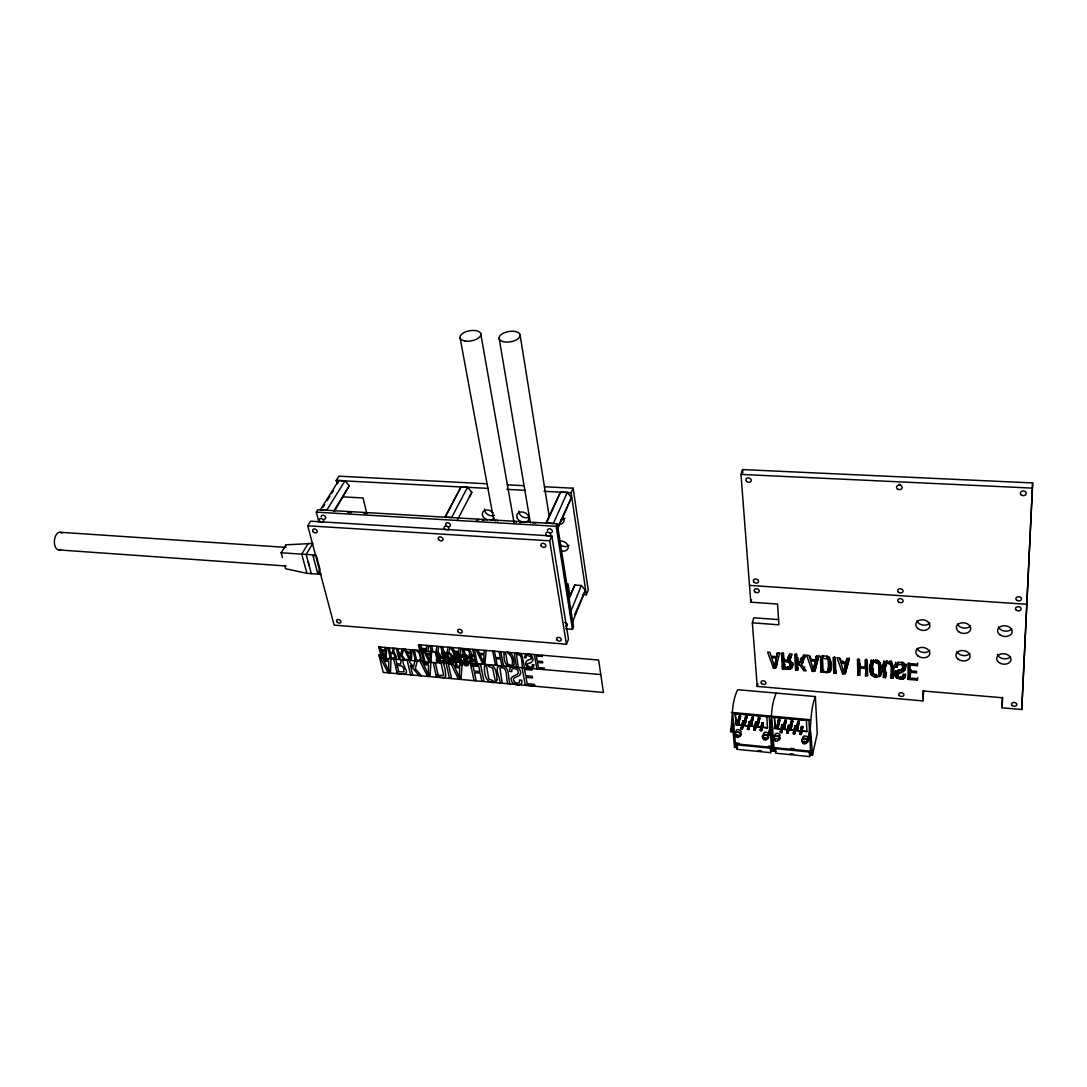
<?xml version="1.0" encoding="UTF-8"?>
<svg xmlns="http://www.w3.org/2000/svg" width="1087" height="1087" viewBox="0 0 1087 1087"><rect width="100%" height="100%" fill="white"/><g stroke="black" fill="none" stroke-linecap="round" stroke-linejoin="round"><path stroke-width="1.5" d="M922.809 700.884L922.809 690.952L1002.35 697.759L1001.969 707.8L1021.753 709.526L1032.65 482.941L742.543 469.57L740.994 474.408L750.777 602.171L777.572 604.087L778.917 624.821L752.353 622.824L757.218 686.4L922.809 700.884L923.637 690.585M385.097 647.472L385.097 650.094L382.257 649.849L382.76 650.882L385.097 651.086L385.083 655.706L386.198 657.975L386.578 647.594M410.424 649.646L410.383 652.282L407.516 652.023L408.005 653.07L410.37 653.273L410.302 657.92L411.389 660.203L411.919 649.781M426.552 645.406L426.471 648.722L422.843 648.423L423.454 649.727L426.444 649.985M428.658 660.774L428.591 663.518L424.066 663.124L424.827 664.755L428.55 665.081L428.387 672.323L430.044 675.883L431.634 651.48M430.126 651.358L430.058 653.994L427.177 653.735L427.653 654.782L430.031 654.985L429.922 659.646L430.995 661.929M1002.717 697.351L1001.969 707.8M391.062 657.73L390.491 672.282L388.766 668.75L388.793 661.548L385.138 661.222L384.35 659.605L388.806 659.999M458.931 648.151L458.796 651.48L455.127 651.181L455.725 652.485L458.755 652.743L458.524 658.64L459.828 661.521L460.847 648.314M1021.753 709.526L1032.65 482.941M484.204 650.311L484.028 653.654L480.318 653.341L480.902 654.659L483.96 654.917L483.647 660.842L484.938 663.736L486.134 650.474M428.047 652.132L428.427 645.569M792.206 667.187L791.975 663.247L789.638 660.923L792.165 654.089L789.773 653.898L787.613 660.352L783.931 660.026L783.51 653.382L781.458 653.219L781.974 661.29L788.306 661.956L790.14 664.171L789.556 667.418L782.368 667.418L782.463 668.845C786.186 669.524 793.116 670.516 792.844 664.619M1027.188 598.951L1026.699 604.29L749.486 585.377M895.688 670.72C890.633 678.016 905.498 683.261 905.417 674.945L903.311 674.769L902.59 677.228L900.376 677.609L897.454 676.155L897.386 673.668C914.181 671.399 900.253 654.483 895.036 666.929L897.142 667.105L897.835 663.152M393.154 648.165L392.611 652.689L390.233 652.472L389.092 647.811M881 674.633C881.992 669.375 882.291 659.904 874.505 660.801L874.953 662.35L878.622 664.008L879.098 676.644L881 674.633L882.101 667.404L880.538 675.57M882.114 668.22L880.076 671.399L879.098 676.644M401.117 659.85L400.6 664.089L396.85 663.736L395.437 657.907M436.838 646.276L436.023 652.023L378.792 646.928L381.51 657.907L437.708 662.88L435.235 651.779M872.576 663.695L872.875 673.858L876.951 675.462L877.454 677.011C869.084 678.601 867.344 665.162 872.358 661.195L872.576 663.695L873.323 659.768M828.647 670.557L828.158 659.211L820.413 657.839L820.345 656.385C830.495 653.64 833.09 663.138 830.604 671.277L827.193 672.608L821.065 672.092L821.011 670.652C831.718 675.679 829.721 663.899 829.558 657.513M829.87 664.836L828.362 670.937M910.634 669.646L910.186 672.282L916.599 672.812L916.599 671.345L910.186 670.815L910.159 665.095L917.333 665.679L917.333 664.198L907.985 663.45L908.093 679.361L917.36 680.136L917.795 677.486M895.226 673.356C898.419 669.728 905.824 670.271 903.61 663.165M917.333 665.679L917.768 663.029M394.703 648.287C390.546 651.616 400.926 658.45 393.643 658.967M909.561 679.484L910.444 674.185L908.977 674.062L908.909 662.934M908.093 679.361L908.977 674.062M891.326 660.828L890.987 678.084L893.106 678.274C892.033 673.383 896.354 661.983 887.97 661.834C879.424 660.76 884.397 673.098 883.364 677.459L885.484 677.636L885.266 665.271L886.408 661.113M904.737 677.962L905.403 673.994M905.131 677.364L905.566 674.714M403.644 658.722C399.663 665.896 416.09 676.454 397.149 673.41L396.782 671.834L403.97 671.834L403.902 668.288L401.619 665.855L395.152 665.122L393.358 657.744M902.618 678.995L903.596 673.926M904.194 670.543L905.634 664.809M903.487 678.777L904.153 674.81M904.737 670.081L905.933 664.361M905.145 669.524L906.042 664.239M904.194 678.437L904.86 674.47M903.161 665.801L901.612 664.524L902.074 661.888M901.34 671.739L901.802 669.089M902.577 665.027L903.025 662.391M900.389 679.035L900.851 676.399M902.726 666.929L903.175 664.293M902.862 669.116L903.813 664.184M903.243 668.519L904.153 663.247M902.862 671.236L903.773 665.951L905.104 665.271M897.251 675.19L897.944 671.236M897.835 673.098L898.297 670.462M897.21 678.261L898.378 670.869M898.514 672.663L898.976 670.027M898.039 676.875L898.501 674.225M899.384 672.309L899.832 669.674M895.144 674.959L895.837 671.005M895.24 675.829L895.933 671.861M897.142 667.105L897.821 662.363M895.498 676.59L896.422 671.304L898.134 672.989M897.128 666.317L898.365 662.024M895.905 677.242L896.829 671.97M896.476 677.799L898.079 669.714M895.022 666.141L895.729 662.187M893.106 678.274L893.962 666.847M895.036 666.929L895.729 662.988M890.987 678.084L891.924 672.812L891.775 662.01M890.62 664.782L889.22 663.613L889.696 660.978M890.09 664.075L890.566 661.453M890.81 665.72L891.286 663.097M885.919 663.736L887.264 660.787M885.484 677.636L886.435 672.364L884.329 672.187L884.139 661.453M885.266 665.271L886 661.331M883.364 677.459L884.329 672.187M879.926 676.196L880.905 670.937M883.147 665.176L883.908 660.937M878.622 664.008L879.111 661.385M878.853 665.027L879.342 662.404M878.554 674.769L879.981 667.241M878.907 674.157L879.994 667.894M438.808 646.439L437.667 652.485C441.254 653.572 442.355 661.127 437.151 659.958M874.356 676.753L874.858 674.117M876.964 662.649L877.454 660.026M877.97 663.192L878.473 660.57M875.905 676.997L876.407 674.361M871.978 675.625L873.391 668.913M874.953 662.35L875.456 659.741M872.875 673.858L873.377 671.236M875.606 662.377L876.095 659.755M870.538 672.595L871.366 659.972L870.361 665.203M870.714 673.777L871.543 667.35M872.481 665.38L873.486 660.149M872.956 663.056L873.459 660.434M871.203 674.782L871.72 668.532M860.293 665.461L859.966 675.34L857.874 675.163L857.412 659.361L859.518 659.537L859.722 666.616L865.32 667.078L866.271 659.007M865.551 675.801L866.38 663.301L865.551 675.801L867.643 675.978L867.249 660.162L865.13 659.986L865.32 667.078M857.874 675.163L858.92 669.932L858.608 658.885M859.722 666.616L860.252 664.008M779.719 652.879L775.996 667.839L774.922 664.619L777.558 652.784M774.922 664.619L777.599 652.92M810.753 730.98L809.475 730.872L807.913 738.277L809.244 739.201C811.31 724.961 810.032 710.504 815.386 696.563L737.665 689.702C731.021 703.275 732.951 717.597 730.573 731.605L731.823 731.728L733.752 725.26L732.502 725.138M847.031 658.396L845.863 663.722L842.153 663.423L841.705 661.929L846.202 662.296L847.113 658.532L849.463 658.722L845.238 673.627L844.246 670.366L846.95 658.518M845.238 673.627L849.273 657.988M495.278 521.067L495.536 520.578A1.834 1.386 26.1 0 1 497.33 520.687L497.778 521.216M842.588 673.886L837.112 657.73L839.449 657.907L844.327 674.022L842.588 673.886L843.689 668.668M402.027 648.925L400.858 654.388L398.385 651.561L397.665 648.559M842.153 663.423L842.71 660.828M835.849 673.315L835.224 657.567L833.131 657.404L833.77 673.138L835.849 673.315L836.406 670.72M833.77 673.138L834.898 667.934L834.463 656.942M811.187 754.025L809.924 753.902L809.978 754.813L812.505 755.057L817.22 733.535L815.386 696.563M827.873 671.141L829.503 665.747M809.924 753.902L809.72 754.786L809.53 751.131L809.584 756.579L775.602 753.182L775.493 747.774M809.584 756.579L809.978 754.813M828.77 672.554L829.911 667.364L831.052 666.915L829.911 672.106M415.125 659.673L413.536 666.779L409.677 662.363L408.943 659.225M828.158 659.211L828.729 656.63M828.28 659.768L828.851 657.187M827.193 672.608L828.063 668.709M816.554 655.923L815.345 661.222L811.69 660.923L811.215 659.442L815.658 659.795L816.514 656.059L818.824 656.235L814.87 671.073L813.85 667.826L816.541 656.059M822.193 672.187L822.777 669.592M823.144 672.269L823.715 669.674M826.663 658.355L827.234 655.76M806.962 731.551L775.167 728.358L774.392 717.148L806.377 720.124L806.962 731.551L775.126 728.521L774.392 717.148M820.97 669.891L820.481 659.388L822.56 659.564L823.036 670.054L820.97 669.891L822.139 664.7L821.867 658.722M821.296 669.361L822.18 665.475L821.065 672.092M822.492 658.015L823.076 655.434M799.923 734.391L801.486 726.456L802.763 726.578L802.817 727.516L801.214 734.513L799.923 734.391L801.486 726.456M814.87 671.073L818.824 655.515M801.214 734.513L802.763 726.578M770.887 735.505L772.531 727.352L770.004 727.121L768.346 735.26L770.887 735.505L772.64 728.956M812.261 671.331L806.622 655.257L808.932 655.434L813.973 671.481L812.261 671.331L813.158 667.459M813.85 667.826L815.046 662.662L816.065 665.896M533.092 523.295L533.364 522.806A1.848 1.4 24.7 0 1 535.184 522.901L535.633 523.445M794.679 733.888L796.255 725.967L794.977 725.844L793.347 732.828L793.401 733.766L794.679 733.888L796.255 725.967M796.323 728.358L797.953 721.388L799.23 721.51L797.668 729.431L796.377 729.309L796.323 728.358L797.613 728.48L797.668 729.431M796.377 729.309L797.953 721.388M797.613 728.48L799.23 721.51M793.401 733.766L794.977 725.844M791.132 728.806L792.722 720.898L791.445 720.776L789.787 727.746L789.841 728.684L791.132 728.806L792.722 720.898M786.839 732.203L788.496 725.233L789.773 725.355L788.17 733.263L786.893 733.141L786.839 732.203L788.116 732.325L788.17 733.263M786.893 733.141L788.496 725.233M788.116 732.325L789.773 725.355M789.841 728.684L791.445 720.776M804.584 655.42L801.404 664.592L806.119 670.828L803.823 670.638L804.733 666.766M448.184 647.241L446.512 654.17L443.442 650.597L442.599 646.765M809.244 739.201L810.834 732.597L812.505 755.057M781.675 732.638L783.306 724.744L782.029 724.621L780.33 731.578L780.398 732.516L781.675 732.638L783.306 724.744M783.265 727.121L784.95 720.178L786.227 720.301L784.61 728.195L783.333 728.073L783.265 727.121L784.556 727.244L784.61 728.195M783.333 728.073L784.95 720.178M801.404 664.592L805.943 655.203L803.497 655.013L800.046 662.785L797.002 658.763L796.757 654.469L794.692 654.292L795.602 669.945L797.654 670.122L798.266 667.54M784.556 727.244L786.227 720.301M800.046 662.785L801.282 657.635M807.967 739.078L809.163 734.133M774.433 750.37L774.216 751.239L771.797 717.08L808.918 720.532L809.516 731.836M797.654 670.122L797.151 661.521L798.089 657.662M780.398 732.516L782.029 724.621M795.602 669.945L796.853 664.796L796.227 653.858M844.246 670.366L845.863 663.722M737.258 747.584L736.945 743.956L737.108 749.337L770.601 752.68L771.036 750.94L776.023 751.443M776.838 727.448L778.482 719.567L779.746 719.689L779.814 720.627L778.115 727.57L776.838 727.448L778.482 719.567M791.798 668.029L793.075 662.88L790.167 664.143M778.115 727.57L779.746 719.689M773.183 750.247L772.966 751.117L771.485 730.437M789.896 663.219L790.521 660.651M788.89 669.279L790.779 661.603M789.556 667.418L790.521 663.559M790.235 665.774L791.187 661.915M790.1 666.739L791.377 661.589M770.601 752.68L770.479 747.272L770.751 750.913M790.127 669.076L791.404 663.926M791.105 668.654L792.382 663.518M403.603 649.061L401.959 655.651L405.777 660.04M788.306 661.956L789.583 656.82L788.347 656.575L787.056 661.711M787.382 669.266L788.021 666.684M789.257 662.472L790.915 655.787M783.713 668.953L785.004 664.239M784.501 669.021L785.14 666.453M787.613 660.352L788.89 655.216M782.395 661.548L783.048 658.98M782.314 666.644L782.069 662.839L784.121 663.002L784.366 666.807L782.314 666.644L783.292 662.785M784.012 661.467L784.665 658.899M767.544 727.801L736.225 724.649L735.247 713.507L766.77 716.442L767.544 727.801L736.184 724.825L735.247 713.507M776.24 693.112C770.235 706.863 771.838 721.252 769.623 735.383M782.463 668.845L783.102 666.277M731.823 731.728L733.603 723.657L732.353 723.534M781.974 661.29L783.075 652.947M776.322 666.548L777.314 662.703L776.24 659.496M760.289 729.662L762.055 722.746L763.319 722.869L761.62 730.709L760.356 730.586L760.289 729.662L761.552 729.785L761.62 730.709M760.356 730.586L762.055 722.746M761.552 729.785L763.319 722.869M758.047 725.668L759.759 717.828L758.495 717.705L756.701 724.608L756.769 725.545L758.047 725.668L759.759 717.828M773.428 668.097L767.599 652.118L769.868 652.295L775.126 668.233L773.428 668.097L774.42 664.252M417.544 659.945L415.261 668.75L421.226 675.598L418.889 675.38L410.383 665.38L412.612 674.81L410.519 674.619L406.837 659.021M756.267 725.953L755.193 730.097L753.93 729.975L755.655 722.135L756.919 722.257L756.987 723.195L755.723 723.072M755.193 730.097L756.919 722.257M756.769 725.545L758.21 720.015M753.93 729.975L755.655 722.135M750.601 722.583L750.519 721.659L749.269 721.537L747.516 729.363L748.78 729.486L752.082 717.107L753.345 717.216L751.606 725.056L750.343 724.934L750.261 723.996L751.525 724.119L751.606 725.056M750.343 724.934L752.082 717.107M751.525 724.119L753.345 717.216M757.218 686.4L757.897 683.845M747.516 729.363L749.269 721.537M748.78 729.486L750.519 721.659M745.111 723.507L743.848 723.385L743.916 724.322L745.179 724.445L746.946 716.618L745.682 716.51L742.38 728.874L741.117 728.752L742.897 720.939L744.147 721.061L744.228 721.985M745.179 724.445L746.946 716.618M735.953 746.552L735.722 747.408L732.692 713.439L769.256 716.849L770.18 729.69M741.117 728.752L742.897 720.939M742.38 728.874L744.147 721.061M737.108 749.337L737.57 747.625L734.486 747.285L732.638 726.714M743.916 724.322L745.682 716.51M734.486 747.285L734.948 745.573L735.111 747.38M738.902 743.263L735.627 742.937L735.396 743.793L771.457 747.353M768.346 735.26L770.112 728.725M737.434 722.787L739.309 715.912L740.56 716.034L738.78 723.833L737.516 723.711L737.434 722.787L738.698 722.909L738.78 723.833M737.516 723.711L739.309 715.912M738.698 722.909L740.56 716.034M450.195 647.417L447.885 655.774L452.668 661.317L450.765 661.154L443.972 653.042L449.407 678.166L451.526 678.356L447.762 661.086L445.629 660.91M752.353 622.824L753.767 617.769L778.591 619.617M750.777 602.171L751.484 599.657M730.573 731.605L732.027 726.755M566.463 644.238L568.474 639.238L551.87 535.945L310.61 521.203L307.73 525.795L334.117 625.093L566.463 644.238L549.696 540.81L551.87 535.945M565.729 628.802L572.455 629.346L573.515 626.723L557.291 523.771L317.812 509.735L316.303 512.126L318.844 521.869M582.999 594.548L586.369 594.793L588.244 590.119L573.121 488.199L544.465 486.731M572.441 622.267L585.349 590.363L581.368 585.513L574.819 585.051L568.501 598.516M574.765 614.481L585.349 590.363M570.213 612.81L581.368 585.513M337.486 483.579L338.764 480.481L344.987 480.807L349.267 485.78L334.402 511.433M569.18 598.679L574.819 585.051M556.979 529.07L571.449 497.615L567.292 492.425L560.484 492.071L545.823 523.445M557.685 528.69L571.449 497.615M572.455 629.346L556.15 526.312L557.291 523.771M586.369 594.793L571.096 492.737L573.121 488.199M567.292 492.425L553.405 523.431L546.448 523.024L560.484 492.071M469.475 497.031L471.799 492.302L467.573 487.221L461.037 486.881L445.004 517.521M457.518 519.749L471.799 492.302M467.573 487.221L451.676 517.48L445.004 517.086L461.037 486.881M311.303 573.664L306.113 554.411L312.866 543.459L286.207 544.791L281.139 552.767L282.484 557.549M320.692 573.556L317.676 573.338L320.013 569.466L316.602 556.626M333.75 510.999L349.267 485.78M344.987 480.807L326.752 510.156L320.407 509.789L338.764 480.481M308.477 543.174L301.697 554.112L306.928 573.352L320.91 574.357M322.88 507.466L324.619 504.667M327.241 500.482L329.864 496.297M331.617 493.498L333.356 490.713M337.011 483.701L336.209 480.454L338.899 476.174L487.18 483.783M283.843 548.527L286.207 544.791M476.31 520.456L477.179 520.102M897.903 664.66L901.612 664.524M902.251 666.453L903.773 665.951M436.988 658.695L438.999 657.703L438.645 655.42L435.778 653.233M419.419 661.249L421.403 660.312L419.731 652.417L416.864 650.216M828.348 667.418L829.911 667.364M886.788 663.41L889.22 663.613M740.994 474.408L1032.147 488.104M507.398 484.829L524.247 485.685M336.209 480.454L488.294 488.403M506.882 489.367L525.469 490.346M544.057 491.31L571.096 492.737M343.506 496.881L363.072 497.968L366.754 513.417M482.411 520.007L484.897 520.157M347.84 512.371L351.06 512.561M363.968 513.309L367.202 513.499M316.303 512.126L556.15 526.312M307.73 525.795L549.696 540.81M281.139 552.767L315.787 555.063M60.084 532.277L285.949 547.386M316.004 555.878L312.961 555.674L317.676 573.338M58.671 549.913L286.207 566.014M779.61 653.083L777.341 652.893L776.566 656.63L772.191 656.276L772.68 657.744L776.281 658.043M859.763 668.07L865.347 668.532M796.853 664.796L798.891 664.959M891.924 672.812L894.044 672.989M419.922 650.991L418.481 644.713L598.624 660.026L603.448 692.473L383.222 672.377L378.915 655.081L381.211 655.244L389.69 672.717L387.977 672.568L378.915 655.04L382.216 655.379M445.656 660.706L443.958 660.556L440.901 646.629M436.104 660.081C445.154 658.708 445.031 670.095 445.86 676.128L444.27 677.527L436.471 677.011L436.118 675.435L443.754 675.326L440.996 662.88L436.485 661.684M436.933 660.176L600.785 674.565M731.361 712.393L810.155 719.716M739.391 716.849L740.641 716.958M745.764 717.434L747.027 717.556M752.15 718.045L753.413 718.154M759.827 718.752L758.563 718.643L758.495 717.705M778.537 720.504L779.814 720.627M785.018 721.116L786.295 721.238M791.499 721.714L792.776 721.836M798.007 722.325L799.285 722.447M762.136 723.67L763.387 723.793M782.083 725.559L783.36 725.681M795.032 726.782L796.309 726.904M756.701 724.608L757.965 724.73M776.77 726.51L778.047 726.632M789.787 727.746L791.078 727.869M741.049 727.814L742.299 727.937M747.448 728.426L748.698 728.548M753.862 729.051L755.125 729.173M780.33 731.578L781.607 731.7M793.347 732.828L794.624 732.951M799.869 733.453L801.16 733.576M730.505 730.804L731.755 730.926M768.292 734.459L770.832 734.703M807.913 738.277L809.204 738.399M768.387 746.171L771.675 746.484M790.792 748.372L794.121 748.712M773.958 747.598L810.549 751.226L810.753 750.343L810.997 754.921M736.714 744.826L770.275 748.141M775.276 748.644L809.339 752.014M758.169 750.56L761.471 750.886M790.235 753.753L793.592 754.093M467.179 648.871L469.611 649.727L470.807 651.656L472.655 660.638L471.378 662.812L465.032 662.418L464.774 661.141L470.97 661.032L469.068 651.439L468.103 650.298L462.369 649.741L462.097 648.436M306.928 573.352L285.623 568.732L284.726 565.539M789.583 656.82L790.534 657.336M478.307 519.273L478.715 520.197M515.877 521.475L516.284 522.399M872.209 669.538L872.983 670.38M404.296 659.904L398.847 653.504L400.301 659.551M797.151 661.521L803.823 670.638M800.304 658.967L803.144 662.866M378.792 646.928L384.581 658.165M404.038 649.102L409.758 660.38M419.351 659.986L427.476 676.155L429.229 676.318L421.647 660.189M418.481 644.727L422.041 651.833M423.699 650.8L429.351 662.119M450.765 647.458L457.736 661.752L459.162 661.888L452.668 647.621M380.26 647.05L385.681 658.26M475.957 649.605L482.818 663.967L484.258 664.089L477.872 649.768M405.533 649.224L410.872 660.475M420.356 644.876L423.672 651.969M425.194 650.923L430.466 662.214M809.883 655.937L811.418 660.325M840.224 658.409L841.705 662.798M845.346 665.162L846.338 668.41M880.076 671.399L879.899 662.757M387.774 647.689L389.146 653.369C394.894 650.76 397.747 661.1 390.206 657.676L390.45 658.681M396.334 648.436L398.97 659.442M412.897 649.877L413.128 650.896C419.99 647.349 424.229 664.619 415.22 659.891L415.465 660.91M422.476 650.692L425.003 661.738M421.131 650.569L423.658 661.616M429.949 645.692L431.24 651.439M431.648 645.827L432.966 651.738M472.668 649.319L475.535 663.328L477.261 663.478L474.394 649.469M492.696 651.031L495.455 665.081L497.18 665.23L495.917 658.763L500.536 659.157L501.786 665.624L503.512 665.787L500.808 651.711M502.194 683.166L499.898 667.907C508.39 665.434 505.632 679.47 507.819 683.669M494.436 651.181L495.658 657.472L500.278 657.866L499.055 651.561M500.034 682.962C500.808 678.709 492.221 665.149 501.583 665.815C510.36 666.236 507.656 678.397 509.98 683.872M482.302 519.409L482.533 520.619M522.793 667.622C521.067 664.225 523.377 652.839 516.515 654.863L518.254 667.214L516.502 667.065L514.45 654.714L515.496 653.423L517.874 653.165L522.018 655.366L524.545 667.771M460.141 338.084L493.715 519.817M534.356 654.564L536.869 668.709L544.505 669.375L544.288 668.084L538.405 667.567L537.494 662.418L542.78 662.88L542.549 661.575L537.263 661.113L536.367 656.032L542.277 656.534L542.046 655.216M480.712 333.492L513.947 522.127M513.594 521.339L513.838 522.657M519.926 521.611L520.143 522.833M499.082 337.948L530.388 522.969M520.157 335.326A10.653 5.218 -9.7 0 1 504.327 341.902A10.653 5.218 -9.7 0 1 504.382 332.758A10.653 5.218 -9.7 0 1 520.157 335.326L549.125 515.754M568.012 583.801L569.547 593.57M735.627 742.937L736.035 747.462M742.543 469.57L742.801 472.927M774.243 747.652L774.487 751.28M771.784 748.005L772.001 751.035M770.411 732.91L771.716 750.995M809.638 734.078L810.753 754.881M886.258 661.562L886.34 666.195M910.186 672.282L910.227 678.084L917.36 678.682L917.36 680.136M911.083 669.891L911.096 672.785M1011.766 628.748A7.296 5.353 6.5 0 1 1004.565 631.071A7.296 5.353 6.5 0 1 998.437 626.873M1010.489 656.684A7.201 5.218 6.9 0 1 1003.247 658.681A7.201 5.218 6.9 0 1 997.404 654.401M929.806 650.257A7.011 5.136 9.6 0 1 922.972 652.404A7.011 5.136 9.6 0 1 917.007 648.287M969.889 653.396A7.106 5.177 8.2 0 1 962.892 655.529A7.106 5.177 8.2 0 1 956.927 651.385M970.542 625.745A7.188 5.313 7.8 0 1 963.503 628.055A7.188 5.313 7.8 0 1 957.402 623.884M929.806 622.96A7.093 5.258 9.2 0 1 922.781 625.039A7.093 5.258 9.2 0 1 916.898 620.745M900.579 484.598A2.826 2.242 8.3 0 1 899.139 484.299M309.428 566.028A9.335 3.94 -86 0 1 308.287 561.694M60.627 549.397A8.845 4.987 -85.8 0 1 54.391 540.619A8.845 4.987 -85.8 0 1 61.932 533.146M775.778 736.32A2.568 1.794 15.1 0 1 775.751 733.616A2.568 1.794 15.1 0 1 779.461 734.323A2.568 1.794 15.1 0 1 778.836 736.904M804.706 738.644A2.595 1.821 14.2 0 1 806.962 739.785A2.595 1.821 14.2 0 1 807.07 741.647M806.69 741.986A2.595 1.821 14.2 0 1 806.174 742.231M802.641 741.212A2.595 1.821 14.2 0 1 804.04 738.644M807.886 738.603A2.595 1.821 14.2 0 1 807.274 739.364M803.239 738.589A2.595 1.821 14.2 0 1 804.638 736.021A2.595 1.821 14.2 0 1 807.954 738.127M778.958 737.081A2.582 1.807 15.1 0 1 778.713 739.269M774.42 738.032A2.582 1.807 15.1 0 1 774.583 736.66M774.949 736.307A2.582 1.807 15.1 0 1 777.993 736.307M802.722 741.864A3.125 2.174 14.2 0 1 802.94 738.508A3.125 2.174 14.2 0 1 807.532 739.826A3.125 2.174 14.2 0 1 805.712 742.72M774.284 738.644A3.098 2.16 15.1 0 1 775.411 735.654A3.098 2.16 15.1 0 1 779.637 737.312A3.098 2.16 15.1 0 1 777.762 740.002M802.641 742.217A3.125 2.174 14.2 0 1 803.32 738.712A3.125 2.174 14.2 0 1 807.777 740.954A3.125 2.174 14.2 0 1 804.054 742.924M774.705 739.5A3.098 2.16 15.1 0 1 774.882 736.157A3.098 2.16 15.1 0 1 779.433 737.462A3.098 2.16 15.1 0 1 777.681 740.356M736.538 732.149A2.541 1.78 16.3 0 1 737.231 729.73A2.541 1.78 16.3 0 1 740.682 730.736A2.541 1.78 16.3 0 1 739.989 733.154M767.993 736.932A2.568 1.794 15.5 0 1 766.851 738.413M763.794 737.815A2.568 1.794 15.5 0 1 764.093 734.975A2.568 1.794 15.5 0 1 767.87 736.442M763.74 734.336A2.568 1.794 15.4 0 1 764.935 732.325A2.568 1.794 15.4 0 1 768.115 733.236A2.568 1.794 15.4 0 1 768.006 735.573M737.122 732.176A2.554 1.78 16.3 0 1 740.288 733.779A2.554 1.78 16.3 0 1 738.712 735.858M735.464 733.304A2.554 1.78 16.3 0 1 736.524 732.312M763.454 738.046A3.084 2.16 15.5 0 1 763.821 734.622A3.084 2.16 15.5 0 1 768.346 736.402A3.084 2.16 15.5 0 1 765.642 738.902M735.423 734.866A3.057 2.133 16.3 0 1 736.483 731.891A3.057 2.133 16.3 0 1 740.668 733.535A3.057 2.133 16.3 0 1 738.875 736.225M736.592 735.777A3.057 2.133 16.3 0 1 735.94 735.369M763.373 738.386A3.084 2.16 15.5 0 1 763.74 734.975A3.084 2.16 15.5 0 1 768.264 736.741A3.084 2.16 15.5 0 1 765.547 739.242M764.759 739.092A3.084 2.16 15.5 0 1 764.025 738.807M736.497 736.13A3.057 2.133 16.3 0 1 735.953 732.393A3.057 2.133 16.3 0 1 740.736 734.268A3.057 2.133 16.3 0 1 737.231 736.415M445.833 529.831A2.5 1.848 27.7 0 1 444.406 526.679A2.5 1.848 27.7 0 1 448.129 527.046A2.5 1.848 27.7 0 1 447.64 530.008M321.589 522.385A2.446 1.753 31.4 0 1 319.306 519.382A2.446 1.753 31.4 0 1 322.853 519.328A2.446 1.753 31.4 0 1 322.717 522.371M564.955 518.363A6.427 4.919 23.9 0 1 560.933 519.776M568.949 545.375A6.359 4.81 23.4 0 1 560.348 544.832M528.975 517.154A6.386 4.851 25.3 0 1 522.222 516.61A6.386 4.851 25.3 0 1 518.893 511.135M494.422 515.265A6.345 4.783 26.6 0 1 487.723 514.518A6.345 4.783 26.6 0 1 484.585 509.015M559.737 541.109A6.373 4.81 23.4 0 1 568.202 546.489A6.373 4.81 23.4 0 1 561.286 550.905M562.645 516.665A6.454 4.932 23.9 0 1 563.705 521.882A6.454 4.932 23.9 0 1 558.908 524.342M494.055 518.01A6.359 4.796 26.5 0 1 490.848 520.184M487.75 519.994A6.359 4.796 26.5 0 1 483.036 511.732A6.359 4.796 26.5 0 1 493.104 512.874M321.195 516.855A2.432 1.753 31.4 0 1 323.056 515.292A2.432 1.753 31.4 0 1 325.652 517.29A2.432 1.753 31.4 0 1 324.252 519.192M446.349 525.728A2.487 1.848 27.7 0 1 446.417 522.983A2.487 1.848 27.7 0 1 449.773 523.73A2.487 1.848 27.7 0 1 449.692 526.475M449.189 526.665A2.487 1.848 27.7 0 1 448.618 526.733M547.495 530.836A2.541 1.929 24 0 1 549.411 528.798A2.541 1.929 24 0 1 552.305 530.864A2.541 1.929 24 0 1 550.389 532.888M564.683 622.525A2.446 1.766 22.4 0 1 565.879 626.261M527.317 663.681L527.752 665.883L530.347 667.173L532.087 666.82L532.29 664.633L534.03 664.782C532.535 675.625 517.792 661.439 531.285 659.089A8.166 5.775 23.4 0 0 530.809 656.67L527.113 655.352L525.999 656.249L526.122 657.839L524.382 657.689C526.448 646.466 540.66 662.092 527.317 663.681M459.652 667.853L459.353 675.136L460.997 678.709L462.274 662.363L459.883 662.16L459.719 666.29L455.14 665.883L455.888 667.527L459.652 667.853M468.252 658.477L463.904 662.404L464.747 664.116L466.337 664.619L467.668 664.347L467.777 662.622L469.122 662.744C468.117 671.413 456.567 659.727 466.853 658.26A6.413 4.47 25.2 0 0 466.418 656.358L463.524 655.325L462.817 657.282L461.472 657.159C460.181 652.159 469.217 654.197 468.252 658.477M520.496 673.532L519.613 675.407L513.716 678.206L513.377 679.66L514.654 682.337L517.167 683.152L519.314 682.745L519.559 680.041L521.706 680.231C523.839 686.739 513.05 685.748 511.637 681.196C508.838 675.829 516.366 676.209 518.268 673.193A10.15 7.106 23.7 0 0 517.643 670.19L515.836 668.79L513.037 668.546L511.664 669.66L511.841 671.617L509.694 671.426C507.833 663.573 522.127 666.725 520.496 673.532M445.643 653.939C445.439 657.907 446.349 664.864 451.812 664.252L448.483 662.051L447.056 654.483L446.417 653.178L445.643 653.939M453.714 662.567L452.79 663.994L450.738 655.135L447.708 652.907C452.899 652.485 453.32 658.899 453.714 662.567M484.517 666.29C484.014 672.527 485.4 683.451 494.001 682.473L493.199 680.775L488.783 679.008L486.731 667.146L485.767 665.095L484.517 666.29M504.096 653.6C503.621 658.613 504.667 667.5 511.637 666.684L510.999 665.312L507.452 663.885L505.876 654.279L505.115 652.621L504.096 653.6M497.099 679.864L495.577 682.079L492.615 668.192L488.593 666.385L487.832 664.673C496.025 663.994 496.65 674.049 497.099 679.864M514.165 664.551L512.915 666.358L512.194 664.687C513.444 659.102 510.632 654.469 506.787 652.268C513.417 651.711 513.838 659.877 514.165 664.551M453.85 654.388L455.602 664.551L456.961 664.673C449.76 650.135 462.288 652.961 460.494 664.986L461.853 665.108C462.097 661.113 460.059 650.569 453.85 654.388M464.38 651.262L462.668 651.113L464.625 660.448L466.337 660.597L464.38 651.262M438.088 652.037L436.743 651.915L439.189 662.988L440.548 663.111L439.42 658.015L443.007 658.328L444.135 663.423L445.48 663.546L443.048 652.458L441.689 652.349L442.789 657.309L439.189 656.996L438.088 652.037M475.073 655.216L469.122 654.714L471.418 665.842L477.356 666.358L477.152 665.339L472.587 664.931L471.744 660.882L475.834 661.236L475.63 660.217L471.527 659.85L470.698 655.855L475.291 656.249L475.073 655.216M414.731 652.105L413.386 651.983L415.098 659.347L416.43 659.469L414.731 652.105M390.736 654.564L389.418 654.442L390.07 657.132L391.388 657.241L390.736 654.564M452.07 661.467L449.692 661.263L458.388 678.995L460.168 679.158L452.07 661.467M472.532 663.26L470.386 663.084L473.986 680.408L476.12 680.611L474.475 672.636L480.182 673.152L481.813 681.128L483.96 681.318L480.427 663.953L478.266 663.763L479.856 671.549L474.149 671.046L472.532 663.26M531.597 668.451L522.045 667.608L525.266 685.095L534.736 685.951L534.451 684.348L527.154 683.696L525.986 677.323L532.548 677.921L532.25 676.304L525.687 675.72L524.532 669.429L531.883 670.081L531.597 668.451M435.452 663.26L433.333 663.084L435.914 674.579L438.034 674.782L435.452 663.26M397.638 666.997L395.559 666.807L396.565 670.978L398.644 671.168L397.638 666.997M754.745 591.79A2.595 1.957 15.4 0 0 759.093 591.641A2.595 1.957 15.4 0 0 756.199 588.706A2.595 1.957 15.4 0 0 754.745 591.79M761.566 683.601A2.5 1.794 15.4 0 0 765.751 683.546A2.5 1.794 15.4 0 0 762.979 680.788A2.5 1.794 15.4 0 0 761.566 683.601M898.691 602.076A2.717 2.038 9.8 0 0 903.107 601.247A2.717 2.038 9.8 0 0 899.574 598.652A2.717 2.038 9.8 0 0 898.691 602.076M899.316 695.558A2.609 1.861 10.8 0 0 903.745 695.517A2.609 1.861 10.8 0 0 901.001 692.691A2.609 1.861 10.8 0 0 899.316 695.558M1016.372 610.242A2.826 2.092 5.7 0 0 1021.033 609.413A2.826 2.092 5.7 0 0 1017.473 606.763A2.826 2.092 5.7 0 0 1016.372 610.242M1012.201 705.545A2.704 1.916 7.4 0 0 1016.739 705.083A2.704 1.916 7.4 0 0 1013.546 702.46A2.704 1.916 7.4 0 0 1012.201 705.545M998.573 662.241A7.229 5.231 7.1 0 0 1010.72 660.869A7.229 5.231 7.1 0 0 1002.16 653.763A7.229 5.231 7.1 0 0 998.573 662.241M999.755 634.699A7.324 5.367 6.6 0 0 1011.929 632.851A7.324 5.367 6.6 0 0 1002.907 625.84A7.324 5.367 6.6 0 0 999.755 634.699M958.585 631.642A7.215 5.313 7.9 0 0 970.528 629.808A7.215 5.313 7.9 0 0 961.547 622.837A7.215 5.313 7.9 0 0 958.585 631.642M958.055 659.13A7.133 5.177 8.3 0 0 969.903 657.526A7.133 5.177 8.3 0 0 961.125 650.61A7.133 5.177 8.3 0 0 958.055 659.13M918.026 655.977A7.038 5.136 9.6 0 0 929.643 654.347A7.038 5.136 9.6 0 0 920.852 647.485A7.038 5.136 9.6 0 0 918.026 655.977M917.836 628.476A7.12 5.272 9.3 0 0 929.684 626.995A7.12 5.272 9.3 0 0 921.042 619.848A7.12 5.272 9.3 0 0 917.836 628.476M746.524 481.337A2.717 2.16 15.7 0 0 751.076 481.065A2.717 2.16 15.7 0 0 748.033 477.9A2.717 2.16 15.7 0 0 746.524 481.337M754.025 582.197A2.609 1.97 15.4 0 0 758.4 582.034A2.609 1.97 15.4 0 0 755.492 579.072A2.609 1.97 15.4 0 0 754.025 582.197M897.522 488.96A2.84 2.256 8.4 0 0 902.156 487.927A2.84 2.256 8.4 0 0 898.446 485.169A2.84 2.256 8.4 0 0 897.522 488.96M898.229 591.939A2.717 2.052 9.7 0 0 902.876 591.79A2.717 2.052 9.7 0 0 899.995 588.746A2.717 2.052 9.7 0 0 898.229 591.939M1021.264 494.952A2.962 2.31 3.2 0 0 1026.182 493.906A2.962 2.31 3.2 0 0 1022.432 491.079A2.962 2.31 3.2 0 0 1021.264 494.952M1016.658 600.146A2.84 2.106 5.5 0 0 1021.44 599.521A2.84 2.106 5.5 0 0 1018.084 596.709A2.84 2.106 5.5 0 0 1016.658 600.146M313.097 531.557A2.459 1.753 31.3 0 0 317.051 532.25A2.459 1.753 31.3 0 0 314.741 529.002A2.459 1.753 31.3 0 0 313.097 531.557M336.929 621.832A2.364 1.617 29 0 0 340.747 622.552A2.364 1.617 29 0 0 338.56 619.536A2.364 1.617 29 0 0 336.929 621.832M438.537 539.369A2.514 1.848 27.7 0 0 442.681 540.307A2.514 1.848 27.7 0 0 440.683 536.924A2.514 1.848 27.7 0 0 438.537 539.369M458.021 631.724A2.419 1.712 25.6 0 0 462.002 632.471A2.419 1.712 25.6 0 0 459.883 629.373A2.419 1.712 25.6 0 0 458.021 631.724M541.19 545.851A2.568 1.929 24.1 0 0 545.47 546.815A2.568 1.929 24.1 0 0 543.554 543.364A2.568 1.929 24.1 0 0 541.19 545.851M557.02 640.026A2.473 1.78 22.5 0 0 561.109 640.365A2.473 1.78 22.5 0 0 558.596 637.376A2.473 1.78 22.5 0 0 557.02 640.026M803.116 743.386A1.807 1.264 14.3 0 0 806.065 743.1A1.807 1.264 14.3 0 0 803.796 741.307A1.807 1.264 14.3 0 0 803.116 743.386M775.14 740.668A1.794 1.25 15.1 0 0 778.047 740.369A1.794 1.25 15.1 0 0 775.778 738.589A1.794 1.25 15.1 0 0 775.14 740.668M763.781 739.554A1.794 1.25 15.5 0 0 766.675 739.269A1.794 1.25 15.5 0 0 764.406 737.489A1.794 1.25 15.5 0 0 763.781 739.554M735.913 736.578A1.78 1.236 16.3 0 0 738.915 736.877A1.78 1.236 16.3 0 0 737.244 734.812A1.78 1.236 16.3 0 0 735.913 736.578M546.041 534.818A2.554 1.929 24.1 0 0 550.294 535.687A2.554 1.929 24.1 0 0 548.324 532.277A2.554 1.929 24.1 0 0 546.041 534.818M465.005 341.005A10.571 5.136 -10.3 0 0 480.862 334.483A10.571 5.136 -10.3 0 0 465.413 331.943A10.571 5.136 -10.3 0 0 465.005 341.005M517.317 518.295A6.4 4.864 25.3 0 0 527.942 520.89A6.4 4.864 25.3 0 0 523.377 512.167A6.4 4.864 25.3 0 0 517.317 518.295"/></g></svg>
